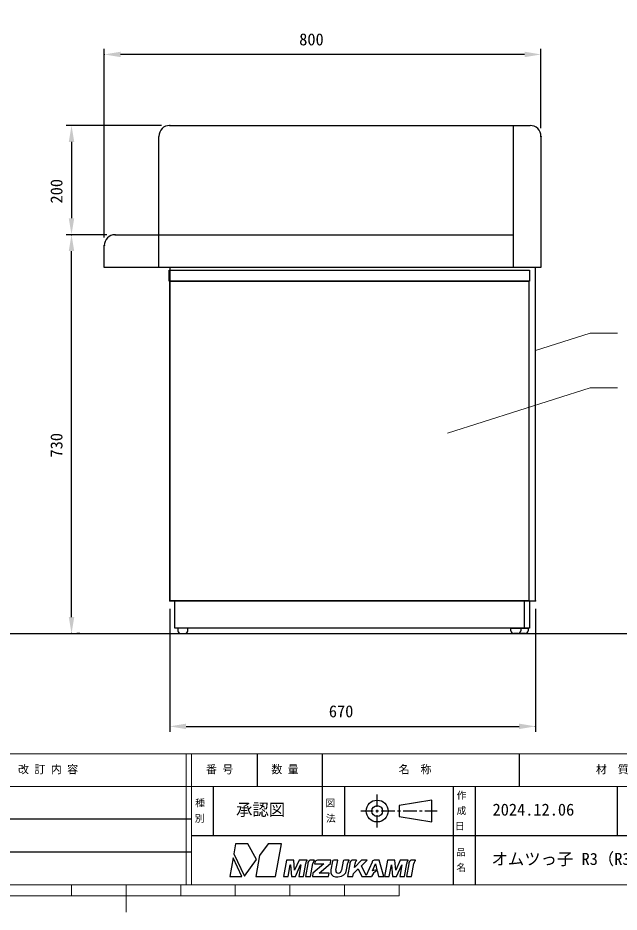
# Model space of a CAD drawing. Units: millimetres, scale not verified. Extents: x -203 to 203, y -143 to 143.
# Drawn here: x -19.8 to 90.3, y -143 to 20.7 of the extents above; entities that cross this region are included whole.
import ezdxf
from ezdxf.enums import TextEntityAlignment as Align

# ---------------------------------------------------------------- set-up
doc = ezdxf.new("R2010")
doc.units = ezdxf.units.MM
doc.header["$LTSCALE"] = 0.25
doc.header["$PDMODE"] = 32
doc.header["$PDSIZE"] = 0.05
for name, color, linetype, lineweight in [('0-1_WAKU_INVISIBLE', 7, 'Continuous', 18), ('0-2_DIMENSION_LINES$02_DIMENSI', 7, 'Continuous', 25), ('0-4_DIMENSION_LINES$03_LINES', 7, 'Continuous', 25), ('0-6_DIMENSION_LINES$05_HIDE_LI', 7, 'Continuous', 25), ('0-7_図面_FORMAT$03_TEXT', 7, 'Continuous', 25), ('0-8_図面_FORMAT$01_WAKU$OUT_LINE', 6, 'Continuous', 18), ('0-9_図面_FORMAT$01_WAKU$SUB_LINE', 7, 'Continuous', 25), ('0-A_図面_FORMAT$02_LOGO$01_MZ_LO', 7, 'Continuous', 25)]:
    doc.layers.add(name, color=color, linetype=linetype, lineweight=lineweight)
doc.layers.add('0-3_DEFPOINTS', color=7, linetype='Continuous')
doc.styles.add('ＭＳ ゴシック', font='')
doc.styles.get('ＭＳ ゴシック').set_extended_font_data('MS Gothic')

# ---------------------------------------------------------------- blocks, each defined once
blk = doc.blocks.new('D9')
at = {"layer": '0-2_DIMENSION_LINES$02_DIMENSI'}
for p, q in [((206, 129), (206, 163.5)), ((283.0002, 162.5), (208.9998, 162.5)), ((286, 149), (286, 163.5))]:
    blk.add_line(p, q, dxfattribs=at)
for points in [[(208.9998, 163), (208.9998, 162), (206, 162.5)], [(283.0002, 162), (283.0002, 163), (286, 162.5)]]:
    blk.add_solid(points, dxfattribs=at)
at = {"layer": '0-3_DEFPOINTS'}
for p in [(206, 162.5), (286, 147.5), (206, 127.5)]:
    blk.add_point(p, dxfattribs=at)
at = {"layer": '0-2_DIMENSION_LINES$02_DIMENSI', "style": 'ＭＳ ゴシック'}
blk.add_text('800', height=2.199, dxfattribs=at).set_placement((241.7143, 163.5), align=Align.BOTTOM_LEFT)
blk = doc.blocks.new('D10')
at = {"layer": '0-2_DIMENSION_LINES$02_DIMENSI'}
for p, q in [((216.5, 149.5), (199, 149.5)), ((200, 146.5002), (200, 132.4998)), ((206.5, 129.5), (199, 129.5))]:
    blk.add_line(p, q, dxfattribs=at)
for points in [[(200.5, 146.5002), (199.5, 146.5002), (200, 149.5)], [(199.5, 132.4998), (200.5, 132.4998), (200, 129.5)]]:
    blk.add_solid(points, dxfattribs=at)
at = {"layer": '0-3_DEFPOINTS'}
for p in [(218, 149.5), (200, 129.5), (208, 129.5)]:
    blk.add_point(p, dxfattribs=at)
at = {"layer": '0-2_DIMENSION_LINES$02_DIMENSI', "style": 'ＭＳ ゴシック'}
blk.add_text('200', height=2.199, rotation=90, dxfattribs=at).set_placement((199, 135.2143), align=Align.BOTTOM_LEFT)
blk = doc.blocks.new('D11')
at = {"layer": '0-2_DIMENSION_LINES$02_DIMENSI'}
for p, q in [((218, 61), (218, 38.5)), ((285, 61), (285, 38.5)), ((220.9998, 39.5), (282.0002, 39.5))]:
    blk.add_line(p, q, dxfattribs=at)
for points in [[(220.9998, 40), (220.9998, 39), (218, 39.5)], [(282.0002, 39), (282.0002, 40), (285, 39.5)]]:
    blk.add_solid(points, dxfattribs=at)
at = {"layer": '0-3_DEFPOINTS'}
for p in [(218, 62.5), (285, 62.5), (285, 39.5)]:
    blk.add_point(p, dxfattribs=at)
at = {"layer": '0-2_DIMENSION_LINES$02_DIMENSI', "style": 'ＭＳ ゴシック'}
blk.add_text('670', height=2.199, dxfattribs=at).set_placement((247.1429, 40.5), align=Align.BOTTOM_LEFT)
blk = doc.blocks.new('D12')
at = {"layer": '0-2_DIMENSION_LINES$02_DIMENSI'}
for p, q in [((206.5, 129.5), (199, 129.5)), ((200, 59.4998), (200, 126.5002)), ((201.5, 56.5), (201, 56.5))]:
    blk.add_line(p, q, dxfattribs=at)
for points in [[(200.5, 126.5002), (199.5, 126.5002), (200, 129.5)], [(199.5, 59.4998), (200.5, 59.4998), (200, 56.5)]]:
    blk.add_solid(points, dxfattribs=at)
at = {"layer": '0-3_DEFPOINTS'}
for p in [(200, 129.5), (208, 129.5), (200, 56.5)]:
    blk.add_point(p, dxfattribs=at)
at = {"layer": '0-2_DIMENSION_LINES$02_DIMENSI', "style": 'ＭＳ ゴシック'}
blk.add_text('730', height=2.199, rotation=90, dxfattribs=at).set_placement((199, 88.7143), align=Align.BOTTOM_LEFT)
blk = doc.blocks.new('X44')
at = {"layer": '0-7_図面_FORMAT$03_TEXT', "style": 'ＭＳ ゴシック'}
for s, p in [('作', (270.5669, 25.8484)), ('成', (270.5494, 23.0372)), ('日', (270.2379, 20.2259))]:
    blk.add_text(s, height=1.283, dxfattribs=at).set_placement(p, align=Align.BOTTOM_LEFT)
blk = doc.blocks.new('X45')
at = {"layer": '0-7_図面_FORMAT$03_TEXT', "style": 'ＭＳ ゴシック'}
for s, p in [('図', (246.5023, 24.4428)), ('法', (246.6178, 21.6315))]:
    blk.add_text(s, height=1.283, dxfattribs=at).set_placement(p, align=Align.BOTTOM_LEFT)
blk = doc.blocks.new('X46')
at = {"layer": '0-7_図面_FORMAT$03_TEXT', "style": 'ＭＳ ゴシック'}
for s, p in [('種', (222.6528, 24.4428)), ('別', (222.6003, 21.6315))]:
    blk.add_text(s, height=1.283, dxfattribs=at).set_placement(p, align=Align.BOTTOM_LEFT)
blk = doc.blocks.new('X47')
at = {"layer": '0-7_図面_FORMAT$03_TEXT', "style": 'ＭＳ ゴシック'}
for s, p in [('品', (270.4427, 15.4428)), ('名', (270.5144, 12.6315))]:
    blk.add_text(s, height=1.283, dxfattribs=at).set_placement(p, align=Align.BOTTOM_LEFT)

msp = doc.modelspace()

# ---------------------------------------------------------------- linework, layer by layer
at = {"layer": '0-1_WAKU_INVISIBLE'}
msp.add_line((-198, -114), (198, -114), dxfattribs=at)
msp.add_lwpolyline([(-198, -138), (198, -138), (198, 138), (-198, 138)], close=True, dxfattribs=at)
at = {"layer": '0-2_DIMENSION_LINES$02_DIMENSI', "color": 1, "lineweight": 18}
for points in [[(75, -40.1964), (85, -37), (90, -37)], [(58.875, -55.3505), (85, -47), (90, -47)]]:
    msp.add_lwpolyline(points, dxfattribs=at)
at = {"layer": '0-4_DIMENSION_LINES$03_LINES'}
for p, q in [((8, 1), (74, 1)), ((-2, -19), (6, -19)), ((11.3, -91.5), (11.3, -91)), ((70.5, -91.5), (70.5, -91)), ((-173.725, -92), (110, -92)), ((10, -92), (10.8, -92)), ((71.8, -92), (71, -92)), ((73.15, -92), (72.35, -92))]:
    msp.add_line(p, q, dxfattribs=at)
for points in [[(76, -1), (76, -25), (6, -25), (6, -1)], [(16, -25), (-4, -25), (-4, -21)], [(11.3, -91), (9.5, -91), (9.5, -91.5)], [(70.5, -91), (72.3, -91), (72.3, -91.5)], [(71.85, -91), (73.65, -91), (73.65, -91.5)]]:
    msp.add_lwpolyline(points, dxfattribs=at)
for points in [[(7.9, -25.5), (73.9, -25.5), (73.9, -27.5), (7.9, -27.5)], [(8, -86), (75, -86), (75, -25), (8, -25)], [(8, -27.5), (73.8, -27.5), (73.8, -86), (8, -86)], [(8.9, -86), (72.9, -86), (72.9, -91), (8.9, -91)], [(8.9, -86), (73.9, -86), (73.9, -91), (8.9, -91)]]:
    msp.add_lwpolyline(points, close=True, dxfattribs=at)
for centre, radius, start, end in [((8, -1), 2, 90, 180), ((74, -1), 2, 0, 90), ((-2, -21), 2, 90, 180), ((10, -91.5), 0.5, 180, 270), ((10.8, -91.5), 0.5, 270, 0), ((71, -91.5), 0.5, 180, 270), ((71.8, -91.5), 0.5, 270, 0), ((73.15, -91.5), 0.5, 270, 0), ((72.35, -91.5), 0.5, 236.63299, 270)]:
    msp.add_arc(centre, radius, start, end, dxfattribs=at)
at = {"layer": '0-6_DIMENSION_LINES$05_HIDE_LI'}
for p, q in [((71, -25), (71, 1)), ((6, -19), (71, -19))]:
    msp.add_line(p, q, dxfattribs=at)
at = {"layer": '0-7_図面_FORMAT$03_TEXT'}
for p, q in [((46, -123.75), (46, -121.5)), ((46, -124.75), (46, -124.25)), ((45.25, -124.5), (43, -124.5)), ((46.25, -124.5), (45.75, -124.5)), ((46, -127.5), (46, -125.25)), ((49.25, -124.5), (46.75, -124.5)), ((50.25, -124.5), (49.75, -124.5)), ((53.25, -124.5), (50.75, -124.5)), ((54.25, -124.5), (53.75, -124.5)), ((57, -124.5), (54.75, -124.5))]:
    msp.add_line(p, q, dxfattribs=at)
msp.add_lwpolyline([(56, -122.5), (50, -123.5), (50, -125.5), (56, -126.5)], close=True, dxfattribs=at)
for radius in [2, 1]:
    msp.add_circle((46, -124.5), radius, dxfattribs=at)
at = {"layer": '0-8_図面_FORMAT$01_WAKU$OUT_LINE'}
for p, q in [((198, -114), (-198, -114)), ((11, -114), (11, -138)), ((12, -114), (12, -138)), ((198, -120), (-78, -120)), ((-10, -140), (-10, -138)), ((0, -138), (0, -143)), ((10, -140), (10, -138)), ((20, -140), (20, -138)), ((30, -140), (30, -138)), ((40, -140), (40, -138)), ((50, -140), (50, -138)), ((-50, -140), (50, -140))]:
    msp.add_line(p, q, dxfattribs=at)
msp.add_lwpolyline([(-198, -138), (198, -138), (198, 138), (-198, 138)], close=True, dxfattribs=at)
at = {"layer": '0-9_図面_FORMAT$01_WAKU$SUB_LINE'}
for p, q in [((24, -114), (24, -120)), ((36, -129), (36, -114)), ((72, -114), (72, -120)), ((16, -129), (16, -120)), ((40, -120), (40, -129)), ((60, -138), (60, -120)), ((64, -138), (64, -120)), ((90, -129), (90, -120)), ((12, -126), (-78, -126)), ((12, -129), (144, -129)), ((12, -132), (-78, -132))]:
    msp.add_line(p, q, dxfattribs=at)
at = {"layer": '0-A_図面_FORMAT$02_LOGO$01_MZ_LO'}
for p, q in [((37.5368, -133.5001), (35.0653, -133.5001)), ((39.7553, -133.6956), (39.4664, -135.331)), ((46.3372, -133.5001), (45.4679, -133.5001))]:
    msp.add_line(p, q, dxfattribs=at)
for points in [[(23.9185, -133.3532), (22.2811, -130.5), (20.052, -130.5), (19.7334, -132.3069), (21.6797, -136.412)], [(28.4519, -130.5), (26.0068, -130.5), (24.423, -132.6639), (23.7466, -136.5), (27.394, -136.5)], [(18.994, -136.5), (21.2213, -136.5), (19.5978, -133.0758)], [(45.1097, -135.4167), (45.6797, -134.1656), (45.9339, -135.2805)]]:
    msp.add_lwpolyline(points, close=True, dxfattribs=at)
for points in [[(33.1643, -133.5221), (33.1564, -133.5001), (31.6973, -133.5001), (30.8813, -135.3254), (30.7128, -133.5001), (29.3797, -133.5001), (28.8508, -136.5), (29.7077, -136.5), (30.085, -134.3718), (30.1212, -134.3718), (30.3134, -136.5), (31.0307, -136.5), (31.9772, -134.3718)], [(32.0194, -134.3718), (31.6421, -136.5), (32.493, -136.5), (32.9191, -134.0808)], [(33.2994, -134.1367), (32.8831, -136.5), (33.7988, -136.5), (34.2223, -134.0946)], [(34.4907, -133.528), (34.4785, -133.5001), (33.7311, -133.5001)], [(34.5924, -133.8998), (34.52, -134.1359), (36.248, -134.138), (34.2351, -135.8723), (34.125, -136.5), (37.0697, -136.5), (37.1838, -135.8537), (35.3578, -135.8512), (37.4305, -134.0987), (37.5368, -133.5001)], [(37.8062, -133.6918), (37.5241, -135.2886), (37.5207, -135.7942), (37.6572, -136.1388), (37.9298, -136.3967), (38.3411, -136.5181), (38.8134, -136.5486), (39.4797, -136.4487), (39.8948, -136.201), (40.2275, -135.7892), (40.3988, -135.2886), (40.6262, -134.0012)], [(38.4414, -135.331), (38.7636, -133.5001), (38.0482, -133.5001)], [(40.8635, -133.5423), (40.8489, -133.5001), (40.7137, -133.5065), (40.0021, -133.5001)], [(40.9871, -134.1367), (40.5715, -136.5), (41.5368, -136.5), (41.5384, -136.5), (41.5439, -136.5), (41.6443, -135.9188), (42.5284, -135.0795), (43.1843, -136.5), (44.9459, -136.5)], [(42.2217, -133.528), (42.2092, -133.5001), (41.4125, -133.5001)], [(45.0487, -133.8322), (43.9945, -136.289), (43.107, -134.5303), (44.1923, -133.5001), (43.1434, -133.5001), (41.8365, -134.8052), (41.959, -134.0946)], [(45.9654, -135.4039), (46.2447, -136.5), (47.188, -136.5), (46.3372, -133.5001)], [(51.6741, -133.5221), (51.6663, -133.5001), (50.2071, -133.5001), (49.3912, -135.3254), (49.2227, -133.5001), (47.8896, -133.5001), (47.3606, -136.5), (48.2176, -136.5), (48.5948, -134.3718), (48.631, -134.3718), (48.8233, -136.5), (49.5406, -136.5), (50.4871, -134.3718)], [(50.5292, -134.3718), (50.152, -136.5), (51.0029, -136.5), (51.429, -134.0808)], [(51.8093, -134.1367), (51.3929, -136.5), (52.3087, -136.5), (52.7322, -134.0946)], [(53.0005, -133.528), (52.9883, -133.5001), (52.241, -133.5001)]]:
    msp.add_lwpolyline(points, dxfattribs=at)
for centre, radius, start, end in [((33.766, -134.1193), 0.8477, 135.21815, 177.39947), ((33.8928, -134.0744), 0.5966, 105.72057, 185.99879), ((35.206, -134.2137), 0.9909, 136.21135, 173.09353), ((35.0782, -133.995), 0.4951, 91.50232, 168.9214), ((38.0437, -133.743), 0.243, 88.95651, 167.84037), ((39.9975, -133.7477), 0.2477, 88.9293, 167.83799), ((41.4697, -134.1467), 0.856, 135.08288, 170.21607), ((41.5754, -134.0694), 0.5922, 105.97298, 186.53301), ((42.9341, -134.2025), 0.981, 136.56826, 173.68449), ((45.4543, -133.9134), 0.4136, 88.11431, 168.67827), ((52.2758, -134.1193), 0.8477, 135.21815, 177.39947), ((52.4026, -134.0744), 0.5966, 105.72057, 185.99879), ((53.7158, -134.2137), 0.9909, 136.21135, 173.09353), ((31.9983, -134.3638), 0.0225, 339.31136, 200.68864), ((38.8832, -135.4491), 0.4573, 165.03341, 215.2759), ((38.826, -135.4239), 0.4285, 222.46285, 274.96457), ((38.8834, -135.2549), 0.5963, 268.04548, 309.45961), ((38.8456, -135.2478), 0.6264, 311.71753, 352.36027), ((46.8363, -137.2362), 2.0288, 115.42275, 158.72244), ((50.5082, -134.3638), 0.0225, 339.31136, 200.68864)]:
    msp.add_arc(centre, radius, start, end, dxfattribs=at)

# ---------------------------------------------------------------- block references
at = {"layer": '0-2_DIMENSION_LINES$02_DIMENSI'}
for name in ['D9', 'D10', 'D12', 'D11']:
    msp.add_blockref(name, (-210, -148.5), dxfattribs=at)
at = {"layer": '0-7_図面_FORMAT$03_TEXT'}
for name in ['X44', 'X46', 'X45', 'X47']:
    msp.add_blockref(name, (-210, -148.5), dxfattribs=at)

# ---------------------------------------------------------------- texts
at = {"layer": '0-7_図面_FORMAT$03_TEXT', "style": 'ＭＳ ゴシック'}
for s, height, p in [('改 訂 内 容', 1.466, (-19.7895, -118.0306)), ('番 号', 1.466, (14.6352, -118.0466)), ('数 量', 1.466, (26.6152, -118.0466)), ('名\u3000称', 1.466, (49.9497, -118.0466)), ('材\u3000質', 1.466, (86.077, -118.0466)), ('承認図', 2.199, (20.1446, -126.0023)), ('2024.12.06', 2.199, (67.1357, -125.9936)), ('オムツっ子 R3（R3用靴箱付き脇台セット）', 2.199, (66.9416, -135.0198))]:
    msp.add_text(s, height=height, dxfattribs=at).set_placement(p, align=Align.BOTTOM_LEFT)

doc.saveas('drawing.dxf')
